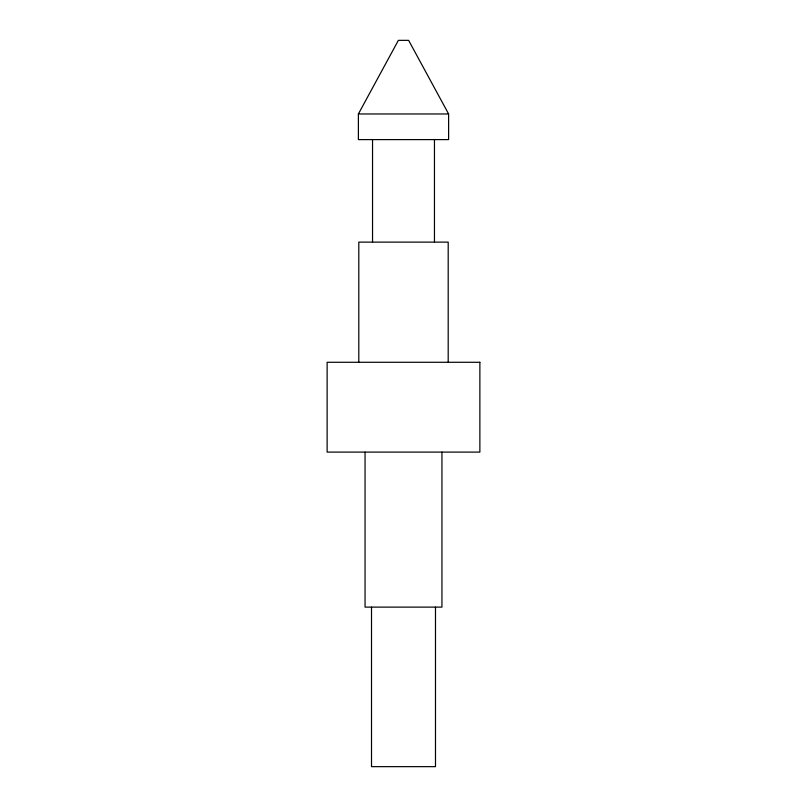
<?xml version="1.0" encoding="UTF-8"?>
<svg xmlns="http://www.w3.org/2000/svg" width="807" height="807" viewBox="0 0 807 807"><rect width="100%" height="100%" fill="white"/><g stroke="black" fill="none" stroke-linecap="round" stroke-linejoin="round"><path stroke-width="1.21" d="M358.389 113.969L398.376 40.35L408.624 40.35L448.611 113.969L448.611 139.601L358.389 139.601L358.389 113.969L448.611 113.969M448.198 362.282L448.198 242.12L358.802 242.12L358.802 362.282M441.943 452.102L441.943 607.116L365.057 607.116L365.057 452.102M435.487 607.116L435.487 766.65L371.513 766.65L371.513 607.116M434.459 139.601L434.459 242.12M372.541 139.601L372.541 242.12M479.872 362.282L327.128 362.282L327.128 452.102L479.872 452.102L479.872 362.282"/></g></svg>
